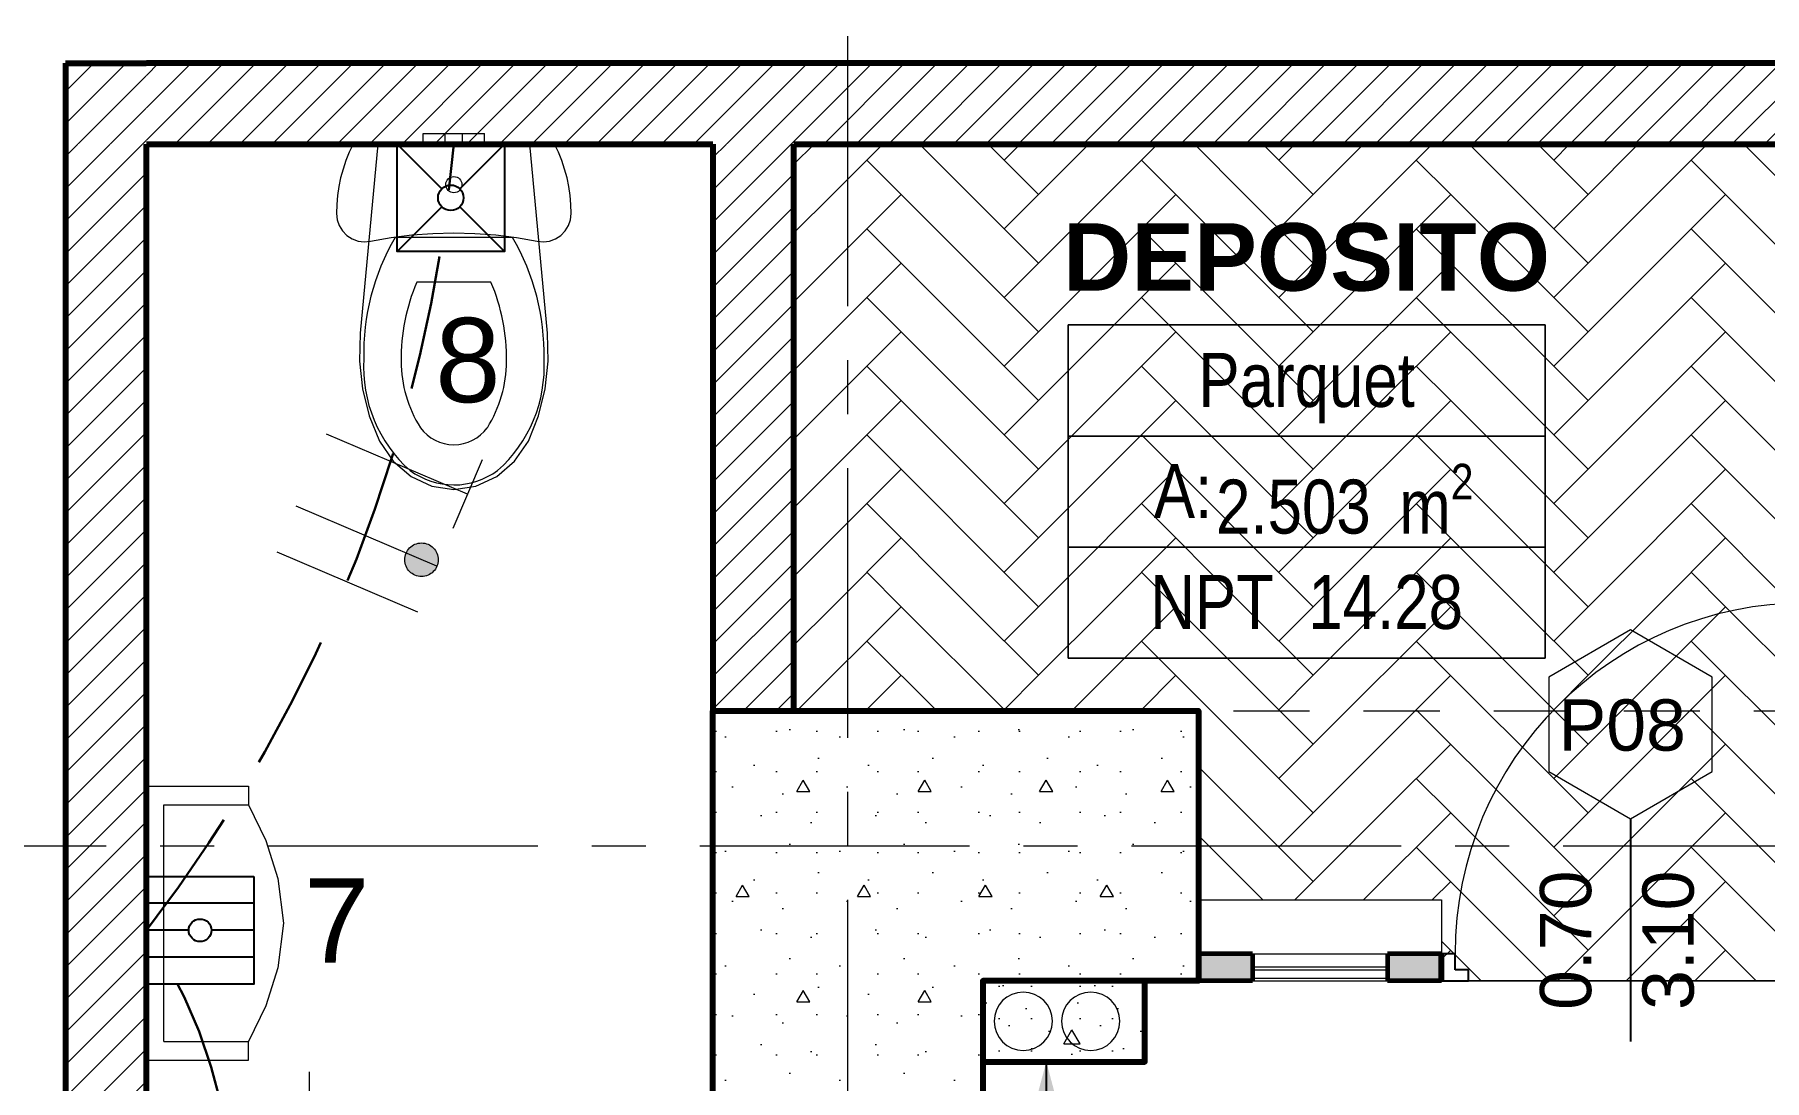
# Model space of a CAD drawing. Header units: inches. Extents: x -19 to 5698, y -728 to 92.
# Drawn here: x 285.313 to 288.518, y 39.215 to 41.153 of the extents above; entities that cross this region are included whole.
import ezdxf

# ---------------------------------------------------------------- set-up
doc = ezdxf.new("R2010")
doc.units = ezdxf.units.IN
doc.header["$MEASUREMENT"] = 0
doc.set_wipeout_variables(frame=1)
doc.header["$PDMODE"] = 1
for name, pattern in [('HIDDEN', [0.375, 0.25, -0.125]), ('Hidden Line', [0.195611, 0.141111, -0.0545]), ('Punto & Raya', [0.65, 0.5, -0.075, 0, -0.075]), ('RAYITAS', [0.375, 0.25, -0.125]), ('Wipeout_Contour', [1, 0, -1])]:
    doc.linetypes.add(name, pattern=pattern)
doc.layers.get('0').update_dxf_attribs({"color": 61})
for name, color, linetype, lineweight in [('00 conduct tomacorr', 120, 'HIDDEN', 30), ('00 IE LUZ EMERGENCIA', 253, 'Continuous', 0), ('T-TECHO-E', 150, 'Continuous', 20), ('TOMACORRIENTE', 22, 'RAYITAS', 9)]:
    doc.layers.add(name, color=color, linetype=linetype, lineweight=lineweight)
for name, color, linetype in [('02 _ ARQ _ ALB _ Ejes Generales', 251, 'Continuous'), ('02 _ ARQ _ ZON _ Espacio.3D', 7, 'Continuous'), ('08 _ STR _ EXT _ 06 Columnas', 7, 'Continuous'), ('08 _ STR _ EXT _ 07 Losa Aligerada', 7, 'Continuous'), ('08 _ STR _ EXT _ 09 Vigas', 251, 'Continuous'), ('Acabado - Muros', 7, 'Continuous'), ('Estructura - 04 MURO', 7, 'Continuous'), ('Estructura - Carga', 7, 'Continuous'), ('Fluxometro E. Baño', 140, 'Continuous'), ('Fluxometro E. Mingitorio', 117, 'Continuous'), ('Interior - Sanitarios', 7, 'Continuous'), ('MEP - HVAC', 7, 'Continuous'), ('Notas - Etiquetas', 7, 'Continuous')]:
    doc.layers.add(name, color=color, linetype=linetype)
doc.styles.add('Annotative', font='arial.ttf')
doc.styles.add('Estilo_Generado_4', font='swisse.ttf')
doc.styles.add('Estilo_Generado_8', font='arialbd.ttf')
doc.styles.add('Estilo_Generado_9', font='ARIALN.TTF')
doc.dimstyles.new('Estilo_Generado__8', dxfattribs={"dimtxt": 0.18, "dimasz": 0.0912, "dimexe": 0.18, "dimexo": 0.0625, "dimgap": 0, "dimtad": 0, "dimtih": 1, "dimtoh": 1, "dimdec": 4, "dimzin": 0, "dimdsep": 46, "dimcen": 0.09, "dimadec": 0, "dimazin": 0, "dimtfac": 1, "dimtdec": 4, "dimtmove": 0, "dimatfit": 3, "dimldrblk": 'ARROWHEAD_5', "dimfxl": 1, "dimtolj": 1, "dimtzin": 0, "dimarcsym": 0})
pattern_1 = [(45, (277.50006, 1e-08), (-0.03005204, 0.03005204), [])]

# ---------------------------------------------------------------- blocks, each defined once
blk = doc.blocks.new('*X166', base_point=(2412.1771, 0))
at = {"layer": '02 _ ARQ _ ZON _ Espacio.3D', "color": 254, "linetype": 'Continuous', "lineweight": 0}
for p, q in [((2421.4343, 40.95), (2421.397, 40.9127)), ((2421.5616, 40.95), (2421.4685, 40.8568)), ((2421.723, 40.8568), (2421.6299, 40.95)), ((2421.8503, 40.8568), (2421.7571, 40.95)), ((2421.8162, 40.95), (2421.7867, 40.9205)), ((2421.9435, 40.95), (2421.8503, 40.8568)), ((2422.0707, 40.95), (2421.9776, 40.8568)), ((2422.2321, 40.8568), (2422.139, 40.95)), ((2422.3594, 40.8568), (2422.2662, 40.95)), ((2422.3253, 40.95), (2422.2958, 40.9205)), ((2422.4526, 40.95), (2422.3594, 40.8568)), ((2422.5799, 40.95), (2422.4867, 40.8568)), ((2422.7413, 40.8568), (2422.6481, 40.95)), ((2422.8685, 40.8568), (2422.7754, 40.95)), ((2422.8344, 40.95), (2422.8049, 40.9205)), ((2422.9617, 40.95), (2422.8685, 40.8568)), ((2423.089, 40.95), (2422.9958, 40.8568)), ((2423.2504, 40.8568), (2423.1572, 40.95)), ((2423.2971, 40.9373), (2423.2845, 40.95)), ((2421.5321, 40.9205), (2421.5957, 40.8568)), ((2422.0412, 40.9205), (2422.1049, 40.8568)), ((2422.5503, 40.9205), (2422.614, 40.8568)), ((2423.0594, 40.9205), (2423.1231, 40.8568)), ((2421.4685, 40.8568), (2421.397, 40.7854)), ((2421.5957, 40.8568), (2421.397, 40.6581)), ((2421.8503, 40.6023), (2421.5957, 40.8568)), ((2421.8503, 40.7295), (2421.723, 40.8568)), ((2421.8503, 40.8568), (2421.7867, 40.7932)), ((2421.9776, 40.8568), (2421.8503, 40.7295)), ((2422.1049, 40.8568), (2421.8503, 40.6023)), ((2422.3594, 40.6023), (2422.1049, 40.8568)), ((2422.3594, 40.7295), (2422.2321, 40.8568)), ((2422.3594, 40.8568), (2422.2958, 40.7932)), ((2422.4867, 40.8568), (2422.3594, 40.7295)), ((2422.614, 40.8568), (2422.3594, 40.6023)), ((2422.8685, 40.6023), (2422.614, 40.8568)), ((2422.8685, 40.7295), (2422.7413, 40.8568)), ((2422.8685, 40.8568), (2422.8049, 40.7932)), ((2422.9958, 40.8568), (2422.8685, 40.7295)), ((2423.1231, 40.8568), (2422.8685, 40.6023)), ((2423.2971, 40.6828), (2423.1231, 40.8568)), ((2423.2971, 40.8101), (2423.2504, 40.8568)), ((2421.8503, 40.475), (2421.5321, 40.7932)), ((2422.3594, 40.475), (2422.0412, 40.7932)), ((2422.8685, 40.475), (2422.5503, 40.7932)), ((2423.2971, 40.5555), (2423.0595, 40.7932)), ((2421.5957, 40.7295), (2421.397, 40.5309)), ((2421.8503, 40.7295), (2421.7867, 40.6659)), ((2422.1049, 40.7295), (2421.8503, 40.475)), ((2422.3594, 40.7295), (2422.2958, 40.6659)), ((2422.614, 40.7295), (2422.3594, 40.475)), ((2422.8685, 40.7295), (2422.8049, 40.6659)), ((2423.1231, 40.7295), (2422.8685, 40.475)), ((2421.723, 40.475), (2421.5321, 40.6659)), ((2422.2321, 40.475), (2422.0412, 40.6659)), ((2422.7413, 40.475), (2422.5503, 40.6659)), ((2423.2504, 40.475), (2423.0594, 40.6659)), ((2421.5957, 40.6023), (2421.4685, 40.475)), ((2421.8503, 40.6023), (2421.7867, 40.5386)), ((2422.1049, 40.6023), (2421.9776, 40.475)), ((2422.3594, 40.6023), (2422.2958, 40.5386)), ((2422.614, 40.6023), (2422.4867, 40.475)), ((2422.8685, 40.6023), (2422.8049, 40.5386)), ((2423.1231, 40.6023), (2422.9958, 40.475)), ((2421.5321, 40.5386), (2421.5957, 40.475)), ((2422.0412, 40.5386), (2422.1049, 40.475)), ((2422.5503, 40.5386), (2422.614, 40.475)), ((2423.0594, 40.5386), (2423.1231, 40.475)), ((2421.4685, 40.475), (2421.397, 40.4036)), ((2421.5957, 40.475), (2421.397, 40.2763)), ((2421.8503, 40.2204), (2421.5957, 40.475)), ((2421.8503, 40.3477), (2421.723, 40.475)), ((2421.8503, 40.475), (2421.7867, 40.4113)), ((2421.9776, 40.475), (2421.8503, 40.3477)), ((2422.1049, 40.475), (2421.8503, 40.2204)), ((2422.3594, 40.2204), (2422.1049, 40.475)), ((2422.3594, 40.3477), (2422.2321, 40.475)), ((2422.3594, 40.475), (2422.2958, 40.4113)), ((2422.4867, 40.475), (2422.3594, 40.3477)), ((2422.614, 40.475), (2422.3594, 40.2204)), ((2422.8685, 40.2204), (2422.614, 40.475)), ((2422.8685, 40.3477), (2422.7413, 40.475)), ((2422.8685, 40.475), (2422.8049, 40.4113)), ((2422.9958, 40.475), (2422.8685, 40.3477)), ((2423.1231, 40.475), (2422.8685, 40.2204)), ((2423.2971, 40.3009), (2423.1231, 40.475)), ((2423.2971, 40.4282), (2423.2504, 40.475)), ((2421.8503, 40.0931), (2421.5321, 40.4113)), ((2422.3594, 40.0931), (2422.0412, 40.4113)), ((2422.8685, 40.0931), (2422.5503, 40.4113)), ((2423.2971, 40.1737), (2423.0595, 40.4113)), ((2421.5957, 40.3477), (2421.397, 40.149)), ((2421.8503, 40.3477), (2421.7867, 40.2841)), ((2422.1049, 40.3477), (2421.8503, 40.0931)), ((2422.3594, 40.3477), (2422.2958, 40.2841)), ((2422.614, 40.3477), (2422.3594, 40.0931)), ((2422.8685, 40.3477), (2422.8049, 40.2841)), ((2423.1231, 40.3477), (2422.8685, 40.0931)), ((2421.723, 40.0931), (2421.5321, 40.2841)), ((2422.2321, 40.0931), (2422.0412, 40.2841)), ((2422.7413, 40.0931), (2422.5503, 40.2841)), ((2423.2504, 40.0931), (2423.0594, 40.2841)), ((2421.5957, 40.2204), (2421.4685, 40.0931)), ((2421.8503, 40.2204), (2421.7867, 40.1568)), ((2422.1049, 40.2204), (2421.9776, 40.0931)), ((2422.3594, 40.2204), (2422.2958, 40.1568)), ((2422.614, 40.2204), (2422.4867, 40.0931)), ((2422.8685, 40.2204), (2422.8049, 40.1568)), ((2423.1231, 40.2204), (2422.9958, 40.0931)), ((2421.5321, 40.1568), (2421.5957, 40.0931)), ((2422.0412, 40.1568), (2422.1049, 40.0931)), ((2422.5503, 40.1568), (2422.614, 40.0931)), ((2423.0594, 40.1568), (2423.1231, 40.0931)), ((2421.4685, 40.0931), (2421.397, 40.0217)), ((2421.5957, 40.0931), (2421.4026, 39.9)), ((2421.7889, 39.9), (2421.5957, 40.0931)), ((2421.8503, 39.9659), (2421.723, 40.0931)), ((2421.8503, 40.0931), (2421.7867, 40.0295)), ((2421.9776, 40.0931), (2421.8503, 39.9659)), ((2422.1049, 40.0931), (2421.9117, 39.9)), ((2422.3594, 39.8386), (2422.1049, 40.0931)), ((2422.3594, 39.9659), (2422.2321, 40.0931)), ((2422.3594, 40.0931), (2422.2958, 40.0295)), ((2422.4867, 40.0931), (2422.3594, 39.9659)), ((2422.614, 40.0931), (2422.3594, 39.8386)), ((2422.8685, 39.8386), (2422.614, 40.0931)), ((2422.8685, 39.9659), (2422.7413, 40.0931)), ((2422.8685, 40.0931), (2422.8049, 40.0295)), ((2422.9958, 40.0931), (2422.8685, 39.9659)), ((2423.1231, 40.0931), (2422.8685, 39.8386)), ((2423.2971, 39.9191), (2423.1231, 40.0931)), ((2423.2971, 40.0464), (2423.2504, 40.0931)), ((2421.6616, 39.9), (2421.5321, 40.0295)), ((2422.3594, 39.7113), (2422.0412, 40.0295)), ((2422.8685, 39.7113), (2422.5503, 40.0295)), ((2423.2971, 39.7918), (2423.0595, 40.0295)), ((2421.5957, 39.9659), (2421.5299, 39.9)), ((2421.8503, 39.9659), (2421.7867, 39.9022)), ((2422.1049, 39.9659), (2422.039, 39.9)), ((2422.3594, 39.9659), (2422.2958, 39.9022)), ((2422.614, 39.9659), (2422.3594, 39.7113)), ((2422.8685, 39.9659), (2422.8049, 39.9022)), ((2423.1231, 39.9659), (2422.8685, 39.7113)), ((2421.5343, 39.9), (2421.5321, 39.9022)), ((2422.0434, 39.9), (2422.0412, 39.9022)), ((2422.7413, 39.7113), (2422.5503, 39.9022)), ((2423.2504, 39.7113), (2423.0594, 39.9022)), ((2422.3594, 39.8386), (2422.2958, 39.7749)), ((2422.614, 39.8386), (2422.4867, 39.7113)), ((2422.8685, 39.8386), (2422.8049, 39.7749)), ((2423.1231, 39.8386), (2422.9958, 39.7113)), ((2422.2321, 39.7113), (2422.147, 39.7964)), ((2422.5503, 39.7749), (2422.614, 39.7113)), ((2423.0594, 39.7749), (2423.1231, 39.7113)), ((2422.3594, 39.584), (2422.2321, 39.7113)), ((2422.3594, 39.7113), (2422.2958, 39.6477)), ((2422.4867, 39.7113), (2422.3594, 39.584)), ((2422.614, 39.7113), (2422.4527, 39.55)), ((2422.8685, 39.4567), (2422.614, 39.7113)), ((2422.8685, 39.584), (2422.7413, 39.7113)), ((2422.8685, 39.7113), (2422.8049, 39.6477)), ((2422.9958, 39.7113), (2422.8685, 39.584)), ((2423.1231, 39.7113), (2422.8685, 39.4567)), ((2423.2971, 39.5373), (2423.1231, 39.7113)), ((2423.2971, 39.6645), (2423.2504, 39.7113)), ((2422.2662, 39.55), (2422.147, 39.6691)), ((2422.798, 39.4), (2422.5503, 39.6477)), ((2423.2971, 39.41), (2423.0595, 39.6477)), ((2422.3594, 39.584), (2422.3254, 39.55)), ((2422.614, 39.584), (2422.5799, 39.55)), ((2422.8685, 39.584), (2422.8049, 39.5204)), ((2423.1231, 39.584), (2422.9391, 39.4)), ((2423.1798, 39.4), (2423.0594, 39.5204)), ((2422.6707, 39.4), (2422.5971, 39.4736)), ((2422.614, 39.4567), (2422.5971, 39.4399)), ((2422.8685, 39.4567), (2422.8118, 39.4)), ((2423.1231, 39.4567), (2423.0663, 39.4))]:
    blk.add_line(p, q, dxfattribs=at)
for p in [(2421.7867, 40.6659), (2422.2958, 40.6659), (2422.8049, 40.6659), (2421.7867, 40.2841), (2422.2958, 40.2841), (2422.8049, 40.2841), (2421.7867, 39.9022), (2422.2958, 39.9022), (2422.8049, 39.9022), (2422.8049, 39.5204)]:
    blk.add_point(p, dxfattribs=at)
blk = doc.blocks.new('ARROWHEAD_5')
at = {"linetype": 'Continuous', "lineweight": 0}
blk.add_hatch(color=0, dxfattribs=at).paths.add_polyline_path([(-1, 0.2679), (0, 0), (-1, -0.2679)])
at = {"color": 0, "linetype": 'Continuous', "lineweight": 0}
blk.add_line((0, 0), (-1, 0), dxfattribs=at)
blk = doc.blocks.new('Flux E Baño')
at = {"layer": 'Fluxometro E. Baño'}
for p, q in [((-0.075, 0.15), (-0.0126, 0.0876)), ((0.075, 0.15), (0.0126, 0.0876)), ((-0.0126, 0.0624), (-0.075, 0)), ((0.0126, 0.0624), (0.075, 0))]:
    blk.add_line(p, q, dxfattribs=at)
blk.add_lwpolyline([(-0.075, 0.15), (0.075, 0.15), (0.075, 0), (-0.075, 0)], close=True, dxfattribs=at)
at = {"layer": 'Fluxometro E. Baño', "color": 242, "true_color": 0xcd2027}
blk.add_circle((0, 0.075), 0.0178, dxfattribs=at)
blk = doc.blocks.new('Flux E Mingitorio')
at = {"layer": 'Fluxometro E. Mingitorio'}
for p, q in [((-0.0382, 0), (-0.0382, 0.15)), ((0, 0.15), (0, 0.0908)), ((0.0377, 0.15), (0.0377, 0)), ((0, 0.0592), (0, 0))]:
    blk.add_line(p, q, dxfattribs=at)
blk.add_lwpolyline([(-0.075, 0.15), (0.075, 0.15), (0.075, 0), (-0.075, 0)], close=True, dxfattribs=at)
at = {"layer": 'Fluxometro E. Mingitorio', "color": 242, "true_color": 0xcd2027}
blk.add_circle((0, 0.075), 0.0158, dxfattribs=at)
blk = doc.blocks.new('a')
at = {"layer": 'TOMACORRIENTE', "ltscale": 0.05}
h = blk.add_hatch(color=4, dxfattribs=at)
edge = h.paths.add_edge_path()
edge.add_arc((0, 0.0752), 0.0211, 0, 360)
at = {"layer": 'TOMACORRIENTE', "color": 4}
for p, q in [((-0.1455, 0.0963), (-0.0515, 0.0963)), ((-0.0985, 0.0963), (-0.0985, -0.0966)), ((0, 0.0963), (0, -0.0963)), ((0.0623, -0.0963), (0.0623, 0.0963))]:
    blk.add_line(p, q, dxfattribs=at)
blk.add_circle((0, 0.0752), 0.0211, dxfattribs=at)
blk = doc.blocks.new('CABLE 3FACE')
at = {"layer": 'T-TECHO-E', "rotation": 59.94170052614085}
blk.add_blockref('a', (0, 0), dxfattribs=at)

msp = doc.modelspace()

# ---------------------------------------------------------------- hatches: boundary and pattern name
at = {"layer": 'Estructura - Carga', "linetype": 'Continuous', "lineweight": 13}
h = msp.add_hatch(dxfattribs=at)
h.set_pattern_fill('HORMIGÓN_ARMADO_0002', color=251, style=0, pattern_type=2)
h.set_pattern_definition([(0, (277.50006, 1e-08), (0, 0.3117692), [0.03, -0.15]), (0, (277.59006, 0.1559), (0, 0.3117692), [0.03, -0.15]), (60, (277.50006, 1e-08), (-0.27, 0.1558846), [0.03, -0.15]), (60, (277.68006, 1e-08), (-0.27, 0.1558846), [0.03, -0.15]), (120, (277.53006, 1e-08), (0.27, 0.1558846), [0.03, -0.15]), (120, (277.71006, 1e-08), (0.27, 0.1558846), [0.03, -0.15]), (0, (277.50006, 0.03), (0, 0.06), [0, -0.06, 0, -0.09]), (45, (277.53006, 0.03), (-0.04242641, 0.04242641), [0, -0.045, 0, -0.075])])
h.paths.add_polyline_path([(287.07, 39.25), (287.37, 39.25), (287.37, 39.4), (287.07, 39.4)])

# ---------------------------------------------------------------- linework, layer by layer
at = {"layer": '02 _ ARQ _ ZON _ Espacio.3D', "color": 251, "linetype": 'Continuous', "lineweight": 13}
for p, q in [((288.1118, 40.615), (287.2284, 40.615)), ((287.2284, 40.615), (287.2284, 39.9974)), ((287.2284, 40.615), (288.1118, 40.615)), ((287.2284, 40.4091), (287.2284, 40.615)), ((288.1118, 39.9974), (288.1118, 40.615)), ((288.1118, 40.615), (288.1118, 40.4091)), ((288.1118, 40.4091), (287.2284, 40.4091)), ((287.2284, 40.4091), (288.1118, 40.4091)), ((287.2284, 40.2033), (287.2284, 40.4091)), ((288.1118, 40.4091), (288.1118, 40.2033)), ((288.1118, 40.2033), (287.2284, 40.2033)), ((287.2284, 40.2033), (288.1118, 40.2033)), ((287.2284, 39.9974), (287.2284, 40.2033)), ((288.1118, 40.2033), (288.1118, 39.9974)), ((287.2284, 39.9974), (288.1118, 39.9974)), ((288.1118, 39.9974), (287.2284, 39.9974))]:
    msp.add_line(p, q, dxfattribs=at)
at = {"layer": '02 _ ARQ _ ZON _ Espacio.3D', "color": 9, "linetype": 'Continuous', "lineweight": 5, "flags": 128}
msp.add_lwpolyline([(287.07, 37.85), (287.07, 38.55), (286.92, 38.55), (286.92, 39), (286.57, 39), (286.57, 40.95), (285.5201, 40.95), (285.5201, 37.85)], close=True, dxfattribs=at)
at = {"layer": '02 _ ARQ _ ZON _ Espacio.3D', "color": 254, "linetype": 'Continuous', "lineweight": 0, "flags": 128}
msp.add_lwpolyline([(288.6201, 40.95), (286.72, 40.95), (286.72, 39.9), (287.47, 39.9), (287.47, 39.55), (287.9201, 39.55), (287.9201, 39.4), (288.6201, 39.4), (288.6201, 39.9)], close=True, dxfattribs=at)
msp.add_lwpolyline([(293.5698, 39.7505), (288.7701, 39.7505), (288.7701, 39.4), (287.07, 39.4), (287.07, 37.7), (286.72, 37.7), (286.72, 33.75), (285.82, 33.75), (285.8201, 29.75), (286.57, 29.7499), (286.57, 30.7), (287.07, 30.7), (287.07, 30.2), (287.57, 30.2), (287.57, 29.75), (293.57, 29.75)], dxfattribs=at)
at = {"layer": '08 _ STR _ EXT _ 07 Losa Aligerada', "color": 7, "linetype": 'Continuous', "lineweight": 18, "flags": 128}
msp.add_lwpolyline([(316.0529, 40.9), (311.4324, 40.9), (311.4324, 39.9), (300.87, 39.9), (300.87, 41.4352), (299.9201, 41.4352), (299.9201, 42.9), (294.7201, 42.9), (294.7201, 41.4352), (293.7699, 41.4352), (293.7699, 39.9), (288.7701, 39.9), (288.7701, 41.1), (285.3701, 41.1), (285.3701, 37.7), (286.57, 37.7), (286.57, 33.9), (285.67, 33.9), (285.67, 21.2663)], dxfattribs=at)
at = {"layer": '08 _ STR _ EXT _ 09 Vigas', "color": 251, "linetype": 'Hidden Line', "lineweight": 13, "true_color": 0x636466}
msp.add_line((287.07, 30.2), (287.07, 39.4), dxfattribs=at)
at = {"layer": 'Acabado - Muros', "color": 7, "linetype": 'Continuous', "lineweight": 60}
for p, q in [((287.47, 39.45), (287.47, 39.4)), ((287.9201, 39.45), (287.9201, 39.4))]:
    msp.add_line(p, q, dxfattribs=at)
at = {"layer": 'Estructura - 04 MURO', "color": 152, "linetype": 'Continuous', "lineweight": 25}
msp.add_line((288.2701, 39.7), (288.2701, 39.2875), dxfattribs=at)
at = {"layer": 'Estructura - 04 MURO', "color": 7, "linetype": 'Continuous', "lineweight": 80}
msp.add_line((287.9201, 39.4), (287.9201, 39.45), dxfattribs=at)
msp.add_line((287.9201, 39.4), (287.9201, 39.45), dxfattribs=at)
msp.add_line((287.9201, 39.4), (287.9201, 39.45), dxfattribs=at)
at = {"layer": 'Estructura - 04 MURO', "color": 165, "linetype": 'Continuous', "lineweight": 25}
for p, q in [((287.9451, 39.45), (287.9201, 39.45)), ((287.9201, 39.45), (287.9201, 39.4)), ((287.9451, 39.42), (287.9451, 39.45)), ((287.9201, 39.4), (287.9701, 39.4)), ((287.9701, 39.42), (287.9451, 39.42)), ((287.9701, 39.4), (287.9701, 39.42))]:
    msp.add_line(p, q, dxfattribs=at)
at = {"layer": 'Estructura - 04 MURO', "color": 251, "linetype": 'Continuous', "lineweight": 13, "flags": 128}
msp.add_lwpolyline([(288.2701, 40.05), (288.1186, 39.9625), (288.1186, 39.7875), (288.2701, 39.7), (288.4217, 39.7875), (288.4217, 39.9625)], close=True, dxfattribs=at)
at = {"layer": 'Estructura - 04 MURO', "color": 165, "linetype": 'Continuous', "lineweight": 15}
msp.add_arc((288.5951, 39.45), 0.65, 90, 180, dxfattribs=at)
at = {"layer": 'Estructura - Carga', "color": 7, "linetype": 'Continuous', "lineweight": 80, "flags": 128}
msp.add_lwpolyline([(287.07, 39.25), (287.37, 39.25), (287.37, 39.4), (287.07, 39.4)], close=True, dxfattribs=at)
at = {"layer": 'Interior - Sanitarios', "color": 205, "linetype": 'Continuous', "lineweight": 13}
for p, q in [((286.0899, 40.777), (285.9809, 40.777)), ((286.1988, 40.777), (286.0899, 40.777)), ((286.0899, 40.6945), (286.0211, 40.6945)), ((286.1586, 40.6945), (286.0899, 40.6945)), ((285.5201, 39.2527), (285.5201, 39.7607)), ((285.5201, 39.7607), (285.7092, 39.7607)), ((285.7092, 39.7607), (285.7092, 39.7261)), ((285.5526, 39.7261), (285.7092, 39.7261)), ((285.5526, 39.2873), (285.5526, 39.7261)), ((285.5526, 39.2873), (285.7092, 39.2873)), ((285.7092, 39.2527), (285.7092, 39.2873)), ((285.5201, 39.2527), (285.7092, 39.2527))]:
    msp.add_line(p, q, dxfattribs=at)
at = {"layer": 'Interior - Sanitarios', "color": 205, "linetype": 'Continuous', "lineweight": 13, "flags": 128}
msp.add_lwpolyline([(285.7092, 39.7261), (285.7416, 39.6597), (285.7639, 39.5897), (285.7741, 39.5067), (285.7639, 39.4237), (285.7416, 39.3537), (285.7092, 39.2873)], dxfattribs=at)
msp.add_lwpolyline([(285.5201, 39.5202), (285.5201, 39.4932), (285.4801, 39.4932), (285.4801, 39.5202)], close=True, dxfattribs=at)
at = {"layer": 'Interior - Sanitarios', "color": 205, "linetype": 'Continuous', "lineweight": 13}
msp.add_ellipse((286.0899, 40.875), major_axis=(0.015, 0), ratio=0.999724, dxfattribs=at)
for centre, major_axis, start_param, end_param in [((286.348, 40.5621), (0, 0.4255), 1.041392, 1.594412), ((285.8318, 40.5621), (0, 0.4255), 4.688771, 5.241791), ((286.3543, 40.5524), (0, 0.3624), 1.167971, 1.583698), ((285.8254, 40.5524), (0, 0.3624), 4.699484, 5.115211), ((286.1793, 40.5377), (0, 0.2571), 1.515065, 2.415654), ((286.0004, 40.5377), (0, 0.2571), 3.867528, 4.768116), ((286.2248, 40.5485), (0, 0.2328), 1.574045, 2.131711), ((285.9549, 40.5485), (0, 0.2328), 4.151471, 4.709136), ((286.0907, 40.4712), (0, 0.0783), 2.207897, 3.131202), ((286.089, 40.4712), (0, 0.0783), 3.151984, 4.075289), ((286.0907, 40.4573), (0, 0.1386), 2.509088, 3.135732), ((286.089, 40.4572), (0, 0.1386), 3.147454, 3.774097)]:
    msp.add_ellipse(centre, major_axis=major_axis, ratio=0.999377, start_param=start_param, end_param=end_param, dxfattribs=at)
at = {"layer": 'MEP - HVAC', "color": 7, "linetype": 'Continuous', "lineweight": 13, "flags": 128}
for points in [[(287.199, 39.325, 1), (287.091, 39.325, 1)], [(287.324, 39.325, 1), (287.216, 39.325, 1)]]:
    msp.add_lwpolyline(points, format="xyb", close=True, dxfattribs=at)

# ---------------------------------------------------------------- block references
at = {"layer": '00 conduct tomacorr', "xscale": 1.47256122672843, "yscale": 1.47256122672843, "zscale": 1.47256122672843, "rotation": 186.9646409837987}
msp.add_blockref('CABLE 3FACE', (285.928, 40.2235), dxfattribs=at)
at = {"layer": '02 _ ARQ _ ZON _ Espacio.3D', "color": 5, "linetype": 'Continuous', "lineweight": 25}
msp.add_blockref('*X166', (277.5001, 0), dxfattribs=at)

# ---------------------------------------------------------------- texts
at = {"layer": '00 IE LUZ EMERGENCIA', "style": 'Annotative'}
for tag, p in [('8', (286.0552, 40.4719)), ('7', (285.8122, 39.4335))]:
    msp.add_attdef(tag, p, '', height=0.1562, dxfattribs=at)
at = {"layer": '02 _ ARQ _ ZON _ Espacio.3D', "color": 251, "lineweight": 25, "attachment_point": 2}
for s, insert, char_height, style in [('\\A1;{\\pqc;\\pt0;\\fArial|b1|i0|c0|p34;DEPOSITO}', (287.6701, 40.8035), 0.125, 'Estilo_Generado_8'), ('\\A1;{\\pqc;\\pt0;\\fArial Narrow|b0|i0|c0|p34;Parquet}', (287.6701, 40.5632), 0.1, 'Estilo_Generado_9'), ('\\A1;{\\pqc;\\pt0;\\fArial Narrow|b0|i0|c0|p34;A: }', (287.441, 40.3573), 0.1, 'Estilo_Generado_9'), ('\\A1;{\\pqc;\\pt0,0.3;\\fArial Narrow|b0|i0|c0|p34;2.503\\fArial Narrow|b0|i0|c0|p34;\\A1{\\H.66x;\\S^  ;}\\fArial Narrow|b0|i0|c0|p34; m\\fArial Narrow|b0|i0|c0|p34;\\A1{\\H.66x;\\S2^  ;}}', (287.7407, 40.3577), 0.1, 'Estilo_Generado_9'), ('\\A1;{\\pqc;\\pt0;\\fArial Narrow|b0|i0|c0|p34;NPT  14.28}', (287.6701, 40.1518), 0.1, 'Estilo_Generado_9')]:
    msp.add_mtext(s, dxfattribs=dict(at, insert=insert, char_height=char_height, style=style))
at = {"layer": 'Estructura - 04 MURO', "color": 251, "lineweight": 25, "insert": (288.1368, 39.825), "char_height": 0.095, "attachment_point": 7, "style": 'Estilo_Generado_4'}
msp.add_mtext('\\A1;{\\pql;\\pt0;\\fSwis721 Ex BT|b0|i0|c0|p34;P08\\fSwis721 Ex BT|b0|i0|c0|p34;\\fSwis721 Ex BT|b0|i0|c0|p34;\\fSwis721 Ex BT|b0|i0|c0|p34;}', dxfattribs=at)
at = {"layer": 'Estructura - 04 MURO', "color": 251, "lineweight": 25, "char_height": 0.095, "attachment_point": 7, "rotation": 90, "style": 'Estilo_Generado_4'}
for s, insert in [('\\A1;{\\pql;\\pt0;\\fSwis721 Ex BT|b0|i0|c0|p34;0.70\\fSwis721 Ex BT|b0|i0|c0|p34;\\A1{\\H.66x;\\S^  ;}\\fSwis721 Ex BT|b0|i0|c0|p34;\\fSwis721 Ex BT|b0|i0|c0|p34;}', (288.2251, 39.346)), ('\\A1;{\\pql;\\pt0;\\fSwis721 Ex BT|b0|i0|c0|p34;3.10\\fSwis721 Ex BT|b0|i0|c0|p34;\\A1{\\H.66x;\\S^  ;}\\fSwis721 Ex BT|b0|i0|c0|p34;\\fSwis721 Ex BT|b0|i0|c0|p34;}', (288.4151, 39.346))]:
    msp.add_mtext(s, dxfattribs=dict(at, insert=insert))

# ---------------------------------------------------------------- leaders
at = {"layer": 'Notas - Etiquetas', "color": 144, "linetype": 'Continuous', "lineweight": 13, "annotation_type": 0, "has_hookline": 1, "hookline_direction": 0, "text_width": 1.0171}
msp.add_leader([(287.1877, 39.25), (287.1877, 38.9805), (287.4544, 38.9805)], dimstyle='Estilo_Generado__8', dxfattribs=at)

# ---------------------------------------------------------------- next in the draw order: wipeouts: each hides what was drawn before it
at = {"color": 254, "linetype": 'Wipeout_Contour', "lineweight": 0, "ltscale": 9690.771764}
msp.add_wipeout([(287.8201, 39.4), (287.8201, 39.45), (287.57, 39.45), (287.57, 39.4)], dxfattribs=at).dxf.layer = 'Acabado - Muros'
at = {"color": 254, "linetype": 'Wipeout_Contour', "lineweight": 0, "ltscale": 7260.994315}
msp.add_wipeout([(285.5201, 41.1), (285.3701, 41.1), (285.5201, 40.95)], dxfattribs=at).dxf.layer = 'Estructura - 04 MURO'

# ---------------------------------------------------------------- next in the draw order: hatches: boundary and pattern name
at = {"layer": 'Estructura - 04 MURO', "linetype": 'Continuous', "lineweight": 5}
h = msp.add_hatch(dxfattribs=at)
h.set_pattern_fill('LADRILLO_COMÚN_0002', color=250, style=0, pattern_type=2)
h.set_pattern_definition(pattern_1)
h.paths.add_polyline_path([(285.5201, 41.1), (285.3701, 41.1), (285.5201, 40.95)])

# ---------------------------------------------------------------- next in the draw order: linework, layer by layer
at = {"layer": 'Acabado - Muros', "color": 7, "linetype": 'Continuous', "lineweight": 60}
for p, q in [((287.57, 39.45), (287.47, 39.45)), ((287.9201, 39.45), (287.8201, 39.45))]:
    msp.add_line(p, q, dxfattribs=at)
at = {"layer": 'Acabado - Muros', "color": 251, "linetype": 'Continuous', "lineweight": 13, "flags": 128}
for points in [[(287.57, 39.45), (287.8201, 39.45)], [(287.57, 39.4), (287.8201, 39.4)]]:
    msp.add_lwpolyline(points, dxfattribs=at)

# ---------------------------------------------------------------- next in the draw order: wipeouts: each hides what was drawn before it
at = {"color": 254, "linetype": 'Wipeout_Contour', "lineweight": 0, "ltscale": 9690.771113}
msp.add_wipeout([(287.8201, 39.405), (287.8201, 39.425), (287.57, 39.425), (287.57, 39.405)], dxfattribs=at).dxf.layer = 'Acabado - Muros'
at = {"color": 254, "linetype": 'Wipeout_Contour', "lineweight": 0, "ltscale": 7261.824701}
msp.add_wipeout([(285.5201, 40.95), (285.3701, 41.1), (285.3701, 40.95)], dxfattribs=at).dxf.layer = 'Estructura - 04 MURO'

# ---------------------------------------------------------------- next in the draw order: hatches: boundary and pattern name
at = {"layer": 'Acabado - Muros', "linetype": 'Continuous', "lineweight": 0}
for points in [[(287.57, 39.4), (287.57, 39.45), (287.47, 39.45), (287.47, 39.4)], [(287.8201, 39.4), (287.9201, 39.4), (287.9201, 39.45), (287.8201, 39.45)]]:
    msp.add_hatch(color=254, dxfattribs=at).paths.add_polyline_path(points)
h = msp.add_hatch(dxfattribs=at)
h.set_pattern_fill('CONTRACHAPADO_0002', color=254, style=0, pattern_type=2)
h.set_pattern_definition([(0, (277.50006, 1e-08), (0, 0.030000001), [])])
h.paths.add_polyline_path([(287.8201, 39.405), (287.8201, 39.425), (287.57, 39.425), (287.57, 39.405)])
at = {"layer": 'Estructura - 04 MURO', "linetype": 'Continuous', "lineweight": 5}
h = msp.add_hatch(dxfattribs=at)
h.set_pattern_fill('LADRILLO_COMÚN_0002', color=250, style=0, pattern_type=2)
h.set_pattern_definition(pattern_1)
h.paths.add_polyline_path([(285.5201, 40.95), (285.3701, 41.1), (285.3701, 40.95)])

# ---------------------------------------------------------------- next in the draw order: linework, layer by layer
at = {"layer": '08 _ STR _ EXT _ 09 Vigas', "color": 251, "linetype": 'Hidden Line', "lineweight": 13, "true_color": 0x636466}
msp.add_line((287.07, 39.4), (293.57, 39.4), dxfattribs=at)
at = {"layer": 'Acabado - Muros', "color": 7, "linetype": 'Continuous', "lineweight": 60}
for p, q in [((287.57, 39.45), (287.57, 39.4)), ((287.8201, 39.45), (287.8201, 39.4)), ((287.57, 39.4), (287.47, 39.4)), ((287.9201, 39.4), (287.8201, 39.4))]:
    msp.add_line(p, q, dxfattribs=at)
at = {"layer": 'Acabado - Muros', "color": 7, "linetype": 'Continuous', "lineweight": 13, "flags": 128}
msp.add_lwpolyline([(287.8201, 39.405), (287.8201, 39.425), (287.57, 39.425), (287.57, 39.405)], close=True, dxfattribs=at)
at = {"layer": 'Estructura - 04 MURO', "color": 7, "linetype": 'Continuous', "lineweight": 80, "flags": 128}
msp.add_lwpolyline([(285.3701, 41.1), (285.5201, 41.1)], dxfattribs=at)

# ---------------------------------------------------------------- next in the draw order: wipeouts: each hides what was drawn before it
at = {"color": 254, "linetype": 'Wipeout_Contour', "lineweight": 0, "ltscale": 9681.773337}
msp.add_wipeout([(285.5201, 37.85), (285.5201, 40.95), (285.3701, 40.95), (285.3701, 37.85)], dxfattribs=at).dxf.layer = 'Estructura - 04 MURO'

# ---------------------------------------------------------------- next in the draw order: hatches: boundary and pattern name
at = {"layer": 'Estructura - 04 MURO', "linetype": 'Continuous', "lineweight": 5}
h = msp.add_hatch(dxfattribs=at)
h.set_pattern_fill('LADRILLO_COMÚN_0002', color=250, style=0, pattern_type=2)
h.set_pattern_definition(pattern_1)
h.paths.add_polyline_path([(285.5201, 37.85), (285.5201, 40.95), (285.3701, 40.95), (285.3701, 37.85)])

# ---------------------------------------------------------------- next in the draw order: linework, layer by layer
at = {"layer": '00 conduct tomacorr'}
msp.add_arc((284.7394, 38.9683), 0.9409, 326.069, 33.9309, dxfattribs=at)
at = {"layer": '02 _ ARQ _ ALB _ Ejes Generales', "color": 251, "linetype": 'Punto & Raya', "lineweight": 13, "true_color": 0x636466}
msp.add_line((283.3455, 39.65), (332.07, 39.65), dxfattribs=at)
at = {"layer": 'Estructura - 04 MURO', "color": 7, "linetype": 'Continuous', "lineweight": 80, "flags": 128}
for points in [[(285.3701, 41.1), (285.3701, 37.7)], [(285.5201, 37.85), (285.5201, 40.95)]]:
    msp.add_lwpolyline(points, dxfattribs=at)

# ---------------------------------------------------------------- next in the draw order: block references
at = {"layer": '00 conduct tomacorr', "xscale": 1.47256122672843, "yscale": 1.47256122672843, "zscale": 1.47256122672843, "rotation": 209.7894777823319}
msp.add_blockref('CABLE 3FACE', (285.679, 39.018), dxfattribs=at)
at = {"layer": 'Fluxometro E. Mingitorio', "xscale": 1.326124489380591, "yscale": 1.326124489380591, "zscale": 1.326124489380591, "rotation": 269.999999999996}
msp.add_blockref('Flux E Mingitorio', (285.5201, 39.4935), dxfattribs=at)

# ---------------------------------------------------------------- next in the draw order: wipeouts: each hides what was drawn before it
at = {"color": 254, "linetype": 'Wipeout_Contour', "lineweight": 0, "ltscale": 9688.378484}
msp.add_wipeout([(285.5201, 40.95), (288.6201, 40.95), (288.6201, 41.1), (285.5201, 41.1)], dxfattribs=at).dxf.layer = 'Estructura - 04 MURO'

# ---------------------------------------------------------------- next in the draw order: hatches: boundary and pattern name
at = {"layer": 'Estructura - 04 MURO', "linetype": 'Continuous', "lineweight": 5}
h = msp.add_hatch(dxfattribs=at)
h.set_pattern_fill('LADRILLO_COMÚN_0002', color=250, style=0, pattern_type=2)
h.set_pattern_definition(pattern_1)
h.paths.add_polyline_path([(285.5201, 40.95), (288.6201, 40.95), (288.6201, 41.1), (285.5201, 41.1)])

# ---------------------------------------------------------------- next in the draw order: linework, layer by layer
at = {"layer": '00 conduct tomacorr'}
msp.add_arc((283.3123, 41.1969), 2.7885, 322.3487, 354.9208, dxfattribs=at)
at = {"layer": '02 _ ARQ _ ALB _ Ejes Generales', "color": 251, "linetype": 'Punto & Raya', "lineweight": 13, "true_color": 0x636466}
msp.add_line((286.82, 3.05), (286.82, 44.9), dxfattribs=at)
at = {"layer": 'Estructura - 04 MURO', "color": 7, "linetype": 'Continuous', "lineweight": 80, "flags": 128}
for points in [[(288.7701, 41.1), (285.5201, 41.1)], [(285.5201, 40.95), (286.57, 40.95)], [(286.72, 40.95), (288.6201, 40.95)]]:
    msp.add_lwpolyline(points, dxfattribs=at)
at = {"layer": 'Interior - Sanitarios', "color": 205, "linetype": 'Continuous', "lineweight": 13}
for p, q in [((286.0329, 40.97), (286.0496, 40.97)), ((286.0329, 40.95), (286.0329, 40.97)), ((286.0496, 40.97), (286.0739, 40.97)), ((286.0739, 40.97), (286.0785, 40.97)), ((286.0739, 40.95), (286.0739, 40.97)), ((286.0785, 40.97), (286.0899, 40.97)), ((286.0899, 40.97), (286.1012, 40.97)), ((286.1012, 40.97), (286.1059, 40.97)), ((286.1059, 40.95), (286.1059, 40.97)), ((286.1059, 40.97), (286.1302, 40.97)), ((286.1302, 40.97), (286.1469, 40.97)), ((286.1469, 40.95), (286.1469, 40.97)), ((286.0329, 40.95), (286.0496, 40.95)), ((286.0496, 40.95), (286.0739, 40.95)), ((286.0739, 40.95), (286.0785, 40.95)), ((286.0785, 40.95), (286.0899, 40.95)), ((286.0899, 40.95), (286.1012, 40.95)), ((286.1012, 40.95), (286.1059, 40.95)), ((286.1059, 40.95), (286.1302, 40.95)), ((286.1302, 40.95), (286.1469, 40.95))]:
    msp.add_line(p, q, dxfattribs=at)
at = {"layer": 'Interior - Sanitarios', "color": 205, "linetype": 'Continuous', "lineweight": 13, "flags": 128}
for points in [[(285.9031, 40.95), (285.896, 40.9349), (285.8898, 40.9195), (285.8845, 40.9037), (285.8801, 40.8876), (285.8767, 40.8713), (285.8743, 40.8548), (285.8728, 40.8382), (285.8724, 40.8215), (285.8736, 40.81), (285.8774, 40.799), (285.8835, 40.7892), (285.8917, 40.7809), (285.9014, 40.7746), (285.9123, 40.7705), (285.9238, 40.769), (285.9354, 40.7701), (285.9736, 40.7768), (286.0122, 40.7817), (286.051, 40.7846), (286.0899, 40.7856), (286.1287, 40.7846), (286.1675, 40.7817), (286.2061, 40.7768), (286.2444, 40.7701), (286.2559, 40.769), (286.2674, 40.7705), (286.2783, 40.7746), (286.2881, 40.7809), (286.2962, 40.7892), (286.3023, 40.799), (286.3061, 40.81), (286.3074, 40.8215), (286.3069, 40.8382), (286.3054, 40.8548), (286.303, 40.8713), (286.2996, 40.8876), (286.2952, 40.9037), (286.2899, 40.9195), (286.2837, 40.9349), (286.2766, 40.95)], [(285.9204, 40.4966), (285.9328, 40.4468), (285.9519, 40.3999), (285.9775, 40.3627), (286.0105, 40.3342), (286.0488, 40.3162), (286.0899, 40.31), (286.1309, 40.3162), (286.1692, 40.3342), (286.2023, 40.3627), (286.2279, 40.3999), (286.2469, 40.4468), (286.2593, 40.4966), (286.2648, 40.5479), (286.2632, 40.5996), (286.2308, 40.95), (285.9489, 40.95), (285.9165, 40.5996), (285.9149, 40.5479)]]:
    msp.add_lwpolyline(points, close=True, dxfattribs=at)

# ---------------------------------------------------------------- next in the draw order: block references
at = {"layer": 'Fluxometro E. Mingitorio', "xscale": 1.326124489380591, "yscale": 1.326124489380591, "zscale": 1.326124489380591}
msp.add_blockref('Flux E Baño', (286.0842, 40.7511), dxfattribs=at)

# ---------------------------------------------------------------- next in the draw order: wipeouts: each hides what was drawn before it
at = {"color": 254, "linetype": 'Wipeout_Contour', "lineweight": 0, "ltscale": 9686.638331}
msp.add_wipeout([(286.72, 39.9), (286.72, 40.95), (286.57, 40.95), (286.57, 39.9)], dxfattribs=at).dxf.layer = 'Estructura - 04 MURO'

# ---------------------------------------------------------------- next in the draw order: hatches: boundary and pattern name
at = {"layer": '08 _ STR _ EXT _ 06 Columnas', "linetype": 'Continuous', "lineweight": 9}
h = msp.add_hatch(dxfattribs=at)
h.set_pattern_fill('HORMIGÓN_EN_MASA_0002', style=0, pattern_type=2)
h.set_pattern_definition([(0, (277.50006, 1e-08), (0, 0.3897114), [0.024375, -0.200625]), (0, (277.61256, 0.19486), (0, 0.3897114), [0.024375, -0.200625]), (60, (277.50006, 1e-08), (-0.3375, 0.1948557), [0.024375, -0.200625]), (60, (277.72506, 1e-08), (-0.3375, 0.1948557), [0.024375, -0.200625]), (120, (277.52444, 1e-08), (0.3375, 0.1948557), [0.024375, -0.200625]), (120, (277.74944, 1e-08), (0.3375, 0.1948557), [0.024375, -0.200625]), (0, (277.50006, 0.0375), (0, 0.075), [0, -0.075, 0, -0.1125]), (45, (277.53756, 0.0375), (-0.05303301, 0.05303301), [0, -0.05625, 0, -0.09375])])
h.paths.add_polyline_path([(286.57, 39), (287.07, 39), (287.07, 39.4), (287.47, 39.4), (287.47, 39.9), (286.57, 39.9)])
at = {"layer": 'Estructura - 04 MURO', "linetype": 'Continuous', "lineweight": 5}
h = msp.add_hatch(dxfattribs=at)
h.set_pattern_fill('LADRILLO_COMÚN_0002', color=250, style=0, pattern_type=2)
h.set_pattern_definition(pattern_1)
h.paths.add_polyline_path([(286.72, 39.9), (286.72, 40.95), (286.57, 40.95), (286.57, 39.9)])

# ---------------------------------------------------------------- next in the draw order: linework, layer by layer
at = {"layer": '08 _ STR _ EXT _ 06 Columnas', "color": 7, "linetype": 'Continuous', "lineweight": 80, "flags": 128}
msp.add_lwpolyline([(286.57, 39), (286.57, 39.9), (287.47, 39.9), (287.47, 39.4), (287.07, 39.4), (287.07, 39)], close=True, dxfattribs=at)
at = {"layer": '08 _ STR _ EXT _ 09 Vigas', "color": 251, "linetype": 'Hidden Line', "lineweight": 13, "true_color": 0x636466}
for p, q in [((286.57, 29.7), (286.57, 39.9)), ((286.57, 39.9), (329.07, 39.9))]:
    msp.add_line(p, q, dxfattribs=at)
at = {"layer": 'Estructura - 04 MURO', "color": 7, "linetype": 'Continuous', "lineweight": 80, "flags": 128}
for points in [[(286.57, 40.95), (286.57, 39.9)], [(286.72, 39.9), (286.72, 40.95)]]:
    msp.add_lwpolyline(points, dxfattribs=at)

doc.saveas('drawing.dxf')
